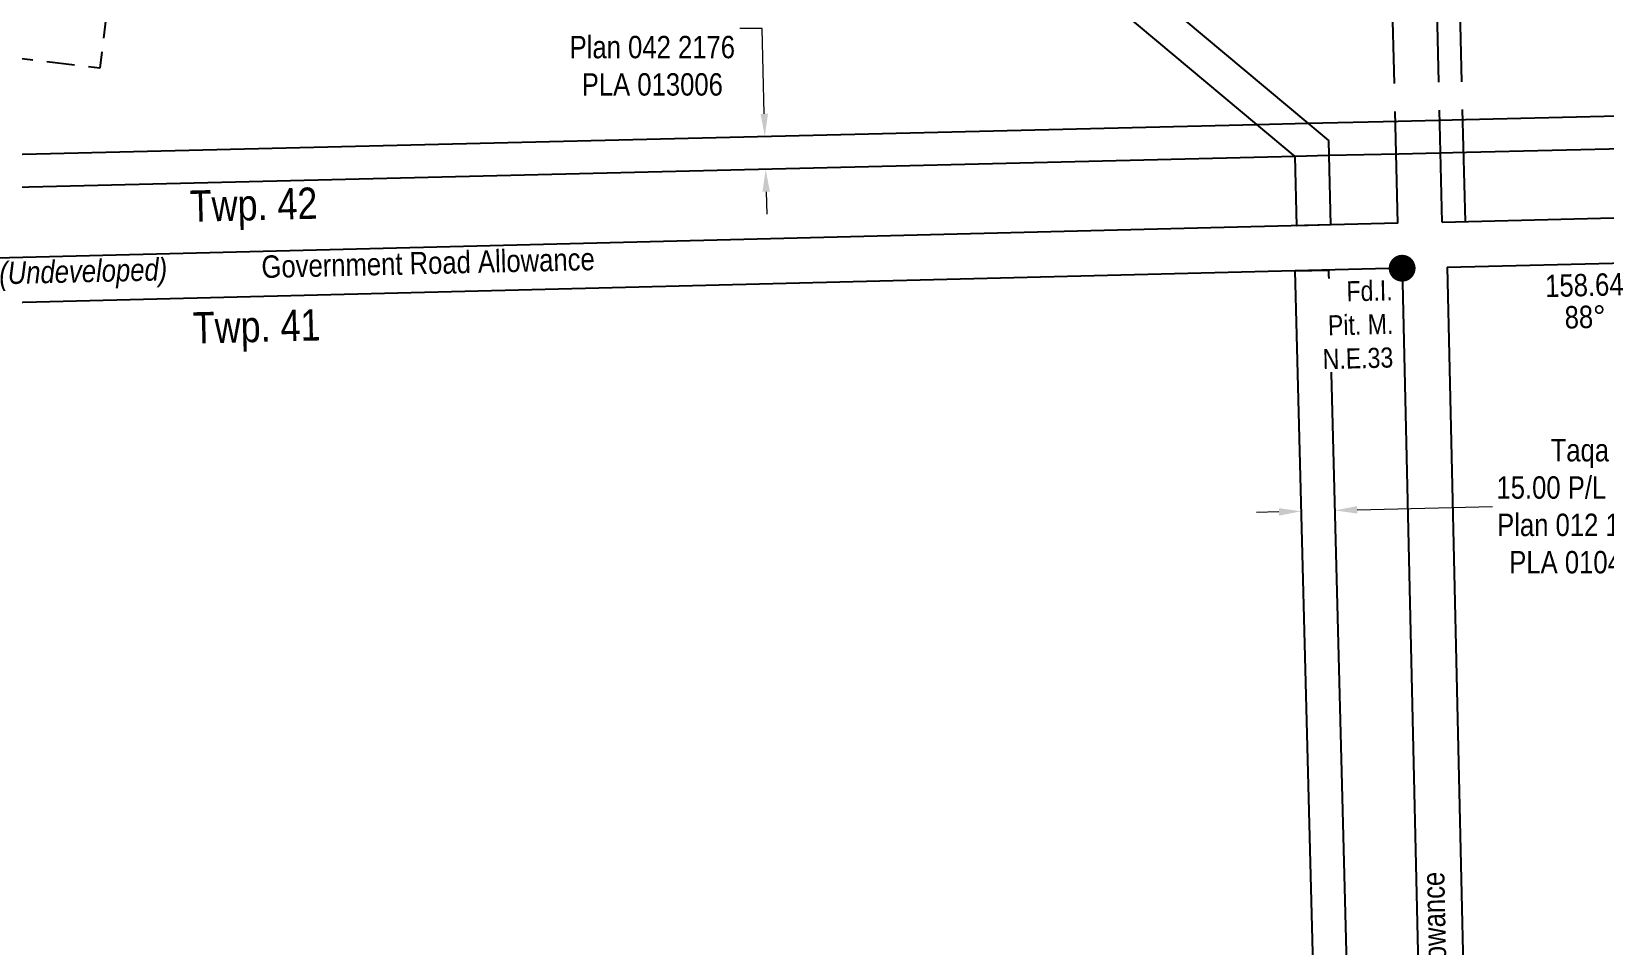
# Model space of a CAD drawing. Extents: x 616011 to 624727, y 5824635 to 5831187.
# Drawn here: x 619653 to 620356, y 5826865 to 5827274 of the extents above; entities that cross this region are included whole.
import ezdxf
from ezdxf.enums import TextEntityAlignment as Align

# ---------------------------------------------------------------- set-up
doc = ezdxf.new("R2010")
doc.units = 0
doc.header["$LTSCALE"] = 5
doc.header["$PDSIZE"] = 0.5
doc.linetypes.add('foc-ACCESSROAD', pattern=[3.75, 2.5, -1.25])
doc.linetypes.add('foc-UNSURVEYED', pattern=[12.5, 10, -2.5])
doc.layers.get('Defpoints').update_dxf_attribs({"color": 9})
for name, color, linetype in [('C-WS', 13, 'foc-ACCESSROAD'), ('D-TXT', 6, 'Continuous'), ('F-RW', 190, 'Continuous'), ('L-BD', 7, 'Continuous'), ('L-MON', 1, 'Continuous'), ('L-ROAD-T', 7, 'Continuous'), ('L-SEC', 7, 'Continuous'), ('L-USEC', 7, 'foc-UNSURVEYED')]:
    doc.layers.add(name, color=color, linetype=linetype)
doc.layers.add('F-RW-T', color=190, linetype='Continuous', lineweight=9)
doc.layers.add('T-TEXT', color=48, linetype='Continuous', lineweight=18)
doc.styles.add('100L', font='ARIALN.TTF', dxfattribs={"height": 11})
doc.styles.add('80CG', font='ARIALN.TTF', dxfattribs={"height": 10})
doc.styles.add('80L', font='ARIALN.TTF', dxfattribs={"height": 10})
doc.styles.add('80LS', font='ARIALNI.TTF', dxfattribs={"height": 10})
doc.dimstyles.new('Compass 5 000', dxfattribs={"dimscale": 5, "dimtxt": 9, "dimasz": 2, "dimexe": 0.2, "dimexo": 0.0625, "dimgap": 0.5, "dimtad": 0, "dimtih": 1, "dimtoh": 1, "dimzin": 0, "dimdsep": 46, "dimtxsty": '80CG', "dimcen": 0.1, "dimse1": 1, "dimse2": 1, "dimclrd": 256, "dimclrt": 256, "dimaunit": 1, "dimadec": 4, "dimazin": 0, "dimtfac": 0.06, "dimtofl": 0, "dimtmove": 0, "dimatfit": 1, "dimfxl": 0.2, "dimtolj": 1, "dimtzin": 0, "dimlwd": -1, "dimarcsym": 0})

# ---------------------------------------------------------------- blocks, each defined once
blk = doc.blocks.new('*D116')
at = {"layer": 'Defpoints', "color": 0, "transparency": 16777216}
for p in [(619884.78, 5827224.4), (619980.44, 5827226.75), (619885.14, 5827209.6)]:
    blk.add_point(p, dxfattribs=at)
at = {"layer": 'F-RW-T', "transparency": 16777216}
for p, q in [((619979.26, 5827274.83), (619969.26, 5827274.83)), ((619980.2, 5827236.75), (619979.26, 5827274.83)), ((619981.05, 5827201.95), (619981.3, 5827191.96))]:
    blk.add_line(p, q, dxfattribs=at)
for points in [[(619981.86, 5827236.79), (619978.53, 5827236.7), (619980.44, 5827226.75)], [(619982.72, 5827201.99), (619979.38, 5827201.91), (619980.81, 5827211.95)]]:
    blk.add_solid(points, dxfattribs=at)
at = {"layer": 'F-RW-T', "transparency": 16777216, "insert": (619930.17, 5827274.83), "char_height": 10, "attachment_point": 5, "style": '80CG'}
blk.add_mtext('\\A1;Taqa\\P15.00 P/L R/W\\PPlan 042 2176\\PPLA 013006', dxfattribs=at)
blk = doc.blocks.new('*D118')
at = {"layer": 'Defpoints', "color": 0, "transparency": 16777216}
for p in [(620220.13, 5827059.25), (620225.88, 5826836.94), (620240.87, 5826837.33)]:
    blk.add_point(p, dxfattribs=at)
at = {"layer": 'F-RW-T', "transparency": 16777216}
for p, q in [((620245.11, 5827059.89), (620305.5, 5827061.46)), ((620210.13, 5827058.99), (620200.13, 5827058.73))]:
    blk.add_line(p, q, dxfattribs=at)
for points in [[(620210.09, 5827060.65), (620210.17, 5827057.32), (620220.13, 5827059.25)], [(620245.07, 5827061.56), (620245.15, 5827058.23), (620235.11, 5827059.64)]]:
    blk.add_solid(points, dxfattribs=at)
at = {"layer": 'F-RW-T', "transparency": 16777216, "insert": (620344.58, 5827061.46), "char_height": 10, "attachment_point": 5, "style": '80CG'}
blk.add_mtext('\\A1;Taqa\\P15.00 P/L R/W\\PPlan 012 1860\\PPLA 010434', dxfattribs=at)
blk = doc.blocks.new('fdia')
at = {"color": 255, "const_width": 1}
blk.add_lwpolyline([(-0.5, 0, 1), (0.5, 0, 1)], format="xyb", close=True, dxfattribs=at)
blk = doc.blocks.new('Fdiaa')
blk.add_blockref('fdia', (0, 0))
blk = doc.blocks.new('fdib')
at = {"color": 1, "const_width": 1.6}
blk.add_lwpolyline([(-0.4, 0, 1), (0.4, 0, 1)], format="xyb", close=True, dxfattribs=at)
at = {"color": 1}
blk.add_circle((0, 0), 0.8, dxfattribs=at)
blk = doc.blocks.new('Fdibb')
blk.add_blockref('fdib', (0, 0))
blk = doc.blocks.new('fdicc')
for name in ['Fdibb', 'Fdiaa']:
    blk.add_blockref(name, (0, 0))
blk = doc.blocks.new('FDI')
blk.add_blockref('fdicc', (0, 0))

msp = doc.modelspace()

# ---------------------------------------------------------------- linework, layer by layer
at = {"layer": 'C-WS', "flags": 128}
msp.add_lwpolyline([(619883.044, 5827497.361), (619691.503, 5827325.119), (619690.604, 5827317.581), (619689.705, 5827310.051), (619687.007, 5827287.447), (619684.591, 5827267.205), (619683.389, 5827257.137), (619633.648, 5827263.074), (619618.788, 5827264.849), (619562.179, 5827271.606), (619576.647, 5827392.816), (619697.857, 5827378.346), (619695.103, 5827355.269), (619850.057, 5827494.611), (619867.532, 5827510.331), (619869.661, 5827512.247), (619878.751, 5827520.432), (619880.85, 5827522.323), (619939.307, 5827574.928), (620011.146, 5827639.577), (620041.31, 5827666.722), (620056.083, 5827670.934), (620099.756, 5827683.387), (620114.712, 5827687.645), (620131.835, 5827671.723), (620062.204, 5827651.871), (620051.253, 5827648.749), (619894.237, 5827507.448), (619883.044, 5827497.361)], close=True, dxfattribs=at)
at = {"layer": 'F-RW'}
for points in [[(619925.221, 5827481.557), (620223.049, 5827232.567), (620232.243, 5827224.881), (620232.405, 5827218.079), (620233.149, 5827187.128), (620233.142, 5827187.123), (620218.149, 5827186.759), (620217.413, 5827217.729), (620200.317, 5827232.023), (619913.968, 5827471.435)], [(619340.718, 5827288.793), (619440.396, 5827213.774), (619460.622, 5827214.26), (619571.311, 5827216.922), (619592.843, 5827217.438), (620200.317, 5827232.023), (620223.049, 5827232.567), (620263.365, 5827233.535), (620293.519, 5827234.258), (620436.01, 5827237.675)], [(620370.465, 5827221.301), (620293.872, 5827219.513), (620263.717, 5827218.809), (620232.405, 5827218.079), (620217.413, 5827217.729), (619577.714, 5827202.17), (619556.182, 5827201.649), (619460.976, 5827199.285), (619435.556, 5827198.654), (619370.119, 5827247.901), (619340.718, 5827270.029)], [(620239.248, 5826268.617), (620236.941, 5826368.479), (620227.311, 5826781.612), (620217.346, 5827166.611), (620232.337, 5827166.985), (620242.3, 5826781.945), (620251.919, 5826368.882), (620254.218, 5826268.996)]]:
    msp.add_lwpolyline(points, dxfattribs=at)
at = {"layer": 'L-SEC'}
for p, q in [((620283.117, 5827188.37), (621087.648, 5827208.377)), ((620263.313, 5827187.878), (619460.261, 5827167.907)), ((620262.937, 5827190.405), (620262.948, 5827190.405)), ((620285.3, 5827168.262), (621088.126, 5827188.263)), ((620265.185, 5827167.798), (619462.44, 5827147.899)), ((620265.185, 5827167.798), (620283.669, 5826367.188)), ((620285.3, 5827168.262), (620303.784, 5826367.653))]:
    msp.add_line(p, q, dxfattribs=at)
at = {"layer": 'L-USEC'}
for p, q in [((620263.313, 5827187.878), (620243.244, 5827994.895)), ((620283.117, 5827188.37), (620263.35, 5827995.388)), ((620293.472, 5827188.628), (620273.403, 5827995.634)), ((620283.546, 5827170.792), (620283.546, 5827170.802))]:
    msp.add_line(p, q, dxfattribs=at)

# ---------------------------------------------------------------- texts
at = {"layer": 'D-TXT', "color": 3, "char_height": 13.9947, "attachment_point": 1, "rotation": 1.433139, "style": '80L'}
for s, insert in [('Twp. 42', (619723.322, 5827202.483)), ('Twp. 41', (619724.682, 5827148.126))]:
    msp.add_mtext_dynamic_manual_height_columns(s, width=101.3954, gutter_width=47.5, heights=[0], dxfattribs=dict(at, insert=insert))
at = {"layer": 'L-BD', "color": 2, "style": '80L'}
for s, p in [('158.64', (620346.594, 5827160.308)), ('88°', (620346.945, 5827146.068))]:
    msp.add_text(s, height=9.9962, rotation=1.4141, dxfattribs=at).set_placement(p, align=Align.MIDDLE)
at = {"layer": 'L-ROAD-T', "style": '80L'}
for height, rotation, p in [(9.99619, 1.367637, (619829.97, 5827170.193)), (10, 91.296113, (620280.665, 5826823.757))]:
    msp.add_text('Government Road Allowance', height=height, rotation=rotation, dxfattribs=at).set_placement(p, align=Align.MIDDLE_CENTER)
at = {"layer": 'T-TEXT', "style": '80LS'}
msp.add_text('(Undeveloped)', height=9.99619, rotation=1.367637, dxfattribs=at).set_placement((619675.885, 5827166.515), align=Align.MIDDLE_CENTER)

# ---------------------------------------------------------------- dimensions: what is measured, and where the dimension line sits
at = {"layer": 'F-RW-T', "color": 3}
for base, p1, p2, angle, text, picture, middle in [((619980.441, 5827226.749), (619885.144, 5827209.598), (619884.78, 5827224.397), 91.408157, 'Taqa\\P15.00 P/L R/W\\PPlan 042 2176\\PPLA 013006', '*D116', (619930.174, 5827274.829)), ((620220.127, 5827059.247), (620240.867, 5826837.329), (620225.88, 5826836.941), 181.482275, 'Taqa\\P15.00 P/L R/W\\PPlan 012 1860\\PPLA 010434', '*D118', (620344.583, 5827061.456))]:
    dim = msp.add_linear_dim(base=base, p1=p1, p2=p2, angle=angle, text=text, dimstyle='Compass 5 000', dxfattribs=at)
    dim.commit()
    dim.dimension.update_dxf_attribs({"geometry": picture, "text_midpoint": middle, "dimtype": 161})

# ---------------------------------------------------------------- next in the draw order: texts
at = {"layer": 'L-MON', "insert": (620227.969, 5827161.657), "char_height": 8.9966, "attachment_point": 1, "rotation": 1.4271, "style": '100L', "bg_fill": 3, "box_fill_scale": 1.15, "bg_fill_color": 256, "bg_fill_true_color": 256, "bg_fill_transparency": 0}
msp.add_mtext_dynamic_manual_height_columns('\\pi12.24;Fd.I.\\P\\pi3.5813;Pit. M.\\P\\pi0.86883;N.E.33', width=31.11729, gutter_width=55, heights=[0], dxfattribs=at)

# ---------------------------------------------------------------- next in the draw order: block references
at = {"layer": 'L-MON', "xscale": 4.998110349999997, "yscale": 4.998110349999997, "zscale": 4.998110349999997}
msp.add_blockref('FDI', (620265.185, 5827167.798), dxfattribs=at)

doc.saveas('drawing.dxf')
